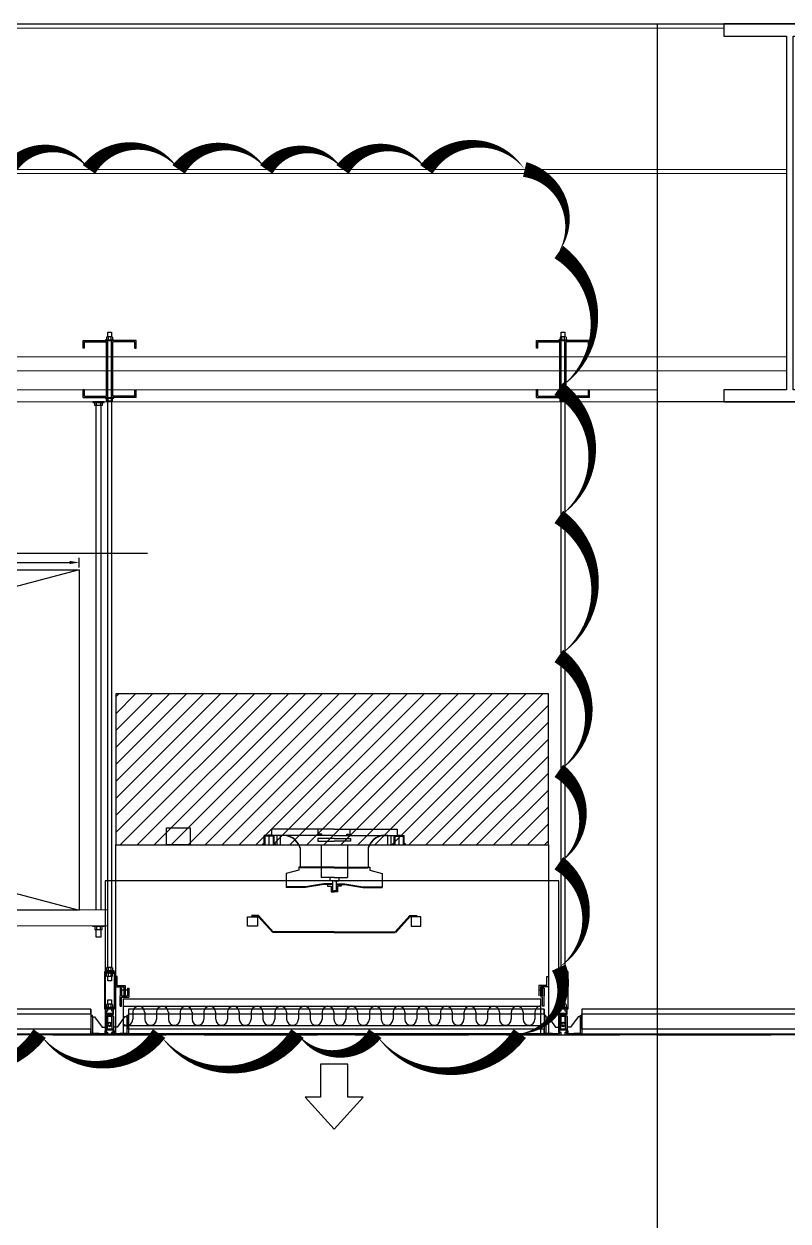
# Model space of a CAD drawing. Extents: x -3080 to 28500, y -1326 to 31609.
# Drawn here: x 2437.3 to 2639.5, y 27036.5 to 27353.3 of the extents above; entities that cross this region are included whole.
import ezdxf
from ezdxf.enums import TextEntityAlignment as Align
from ezdxf.xclip import XClip

# ---------------------------------------------------------------- set-up
doc = ezdxf.new("R2010")
doc.units = 0
doc.header["$LTSCALE"] = 100
doc.header["$XCLIPFRAME"] = 2
for name, pattern in [('188K-SM-07-F10-MECH-CR PIPE-Y2257103$0$AP7P1-SM-08-FNN-300-ARCH-A(6.5)-Y2242201$0$AP6B-SM-08-FNN-300-1.5-ARCH(管橋)-Y2221203$0$14P7-Xfa-Sec-D$0$HIDDEN2', [0.1875, 0.125, -0.0625]), ('188K-SM-07-F10-MECH-CR PIPE-Y2257103$0$X-S-FAB_SL ALL$0$HIDDEN', [0.4, 0.3, -0.1]), ('188K-SM-07-F10-MECH-CR PIPE-Y2257103$0$X-S-FAB_SL ALL$0$Wipeout_Contour', [1, 0, -1])]:
    doc.linetypes.add(name, pattern=pattern)
for name, color, linetype in [('0-xref', 8, 'Continuous'), ('188K-SM-07-F10-MECH-CR PIPE-Y2257103$0$0-dim', 7, 'Continuous'), ('188K-SM-07-F10-MECH-CR PIPE-Y2257103$0$0-FFU', 150, 'Continuous'), ('188K-SM-07-F10-MECH-CR PIPE-Y2257103$0$0-FIRE', 1, 'Continuous'), ('188K-SM-07-F10-MECH-CR PIPE-Y2257103$0$0-Y-MA', 3, 'Continuous'), ('188K-SM-07-F10-MECH-CR PIPE-Y2257103$0$AP7P1-SM-08-FNN-120-A(6.5)-20250208-SMP$0$15P6-SM-08-FNN-320-A(10)-UIS-TCM$0$15P6-SM-08-FNN-320-A(10)-UIS-TCM$0$15P6-SM-08-FNN-320-A(10)-UIS-TCM$0$15P6-SM-08-FNN-320-A(10)-UIS-TCM$0$15P6-SM-08-FNN-320-A(10)-UIS-TCM$0$15$0$E-CBL-EQPM', 230, 'Continuous'), ('188K-SM-07-F10-MECH-CR PIPE-Y2257103$0$AP7P1-SM-08-FNN-120-A(6.5)-20250208-SMP$0$15P6-SM-08-FNN-320-A(10)-UIS-TCM$0$15P6-SM-08-FNN-320-A(10)-UIS-TCM$0$15P6-SM-08-FNN-320-A(10)-UIS-TCM$0$15P6-SM-08-FNN-320-A(10)-UIS-TCM$0$15P6-SM-08-FNN-320-A(10)-UIS-TCM$0$15$0$E-CBL-SUP', 1, 'Continuous'), ('188K-SM-07-F10-MECH-CR PIPE-Y2257103$0$AP7P1-SM-08-FNN-120-A(6.5)-20250208-SMP$0$15P6-SM-08-FNN-320-A(10)-UIS-TCM$0$15P6-SM-08-FNN-320-A(10)-UIS-TCM$0$15P6-SM-08-FNN-320-A(10)-UIS-TCM$0$15P6-SM-08-FNN-320-A(10)-UIS-TCM$0$15P6-SM-08-FNN-320-A(10)-UIS-TCM$0$15$0$M-CMDUCT-TEXT', 3, 'Continuous'), ('188K-SM-07-F10-MECH-CR PIPE-Y2257103$0$AP7P1-SM-08-FNN-300-ARCH-A(6.5)-Y2242201$0$AP6B-SM-07-F45-ARCH-CBracing-Y2221203$0$AP6B-SM-08-FNN-320-8-ARCH-Y2221203$0$K-0-Ceil-Hand', 2, 'Continuous'), ('188K-SM-07-F10-MECH-CR PIPE-Y2257103$0$AP7P1-SM-08-FNN-300-ARCH-A(6.5)-Y2242201$0$AP6B-SM-07-F45-ARCH-CBracing-Y2221203$0$AP6B-SM-08-FNN-320-8-ARCH-Y2221203$0$K-A-SEC-150x65x20', 3, 'Continuous'), ('188K-SM-07-F10-MECH-CR PIPE-Y2257103$0$AP7P1-SM-08-FNN-300-ARCH-A(6.5)-Y2242201$0$K-0-Ceiling Grid', 1, 'Continuous'), ('188K-SM-07-F10-MECH-CR PIPE-Y2257103$0$X-S-FAB_SL ALL$0$ASP_1', 1, 'Continuous'), ('188K-SM-07-F10-MECH-CR PIPE-Y2257103$0$X-S-FAB_SL ALL$0$ASP_8', 8, 'Continuous'), ('188K-SM-07-F10-MECH-CR PIPE-Y2257103$0$X-S-FAB_SL ALL$0$BEAM-S', 2, 'Continuous'), ('188K-SM-07-F10-MECH-CR PIPE-Y2257103$0$X-S-FAB_SL ALL$0$Hattch', 7, 'Continuous'), ('188K-SM-07-F10-MECH-CR PIPE-Y2257103$0$X-S-FAB_SL ALL$0$HID(UP)', 5, '188K-SM-07-F10-MECH-CR PIPE-Y2257103$0$X-S-FAB_SL ALL$0$HIDDEN'), ('188K-SM-07-F10-MECH-CR PIPE-Y2257103$0$X-S-FAB_SL ALL$0$S-BEAM', 7, 'Continuous')]:
    doc.layers.add(name, color=color, linetype=linetype)
doc.styles.add('188K-SM-07-F10-MECH-CR PIPE-Y2257103$0$AP7P1-SM-08-FNN-120-A(6.5)-20250208-SMP$0$15P6-SM-08-FNN-320-A(10)-UIS-TCM$0$15P6-SM-08-FNN-320-A(10)-UIS-TCM$0$15P6-SM-08-FNN-320-A(10)-UIS-TCM$0$15P6-SM-08-FNN-320-A(10)-UIS-TCM$0$15P6-SM-08-FNN-320-A(10)-UIS-TCM$0$15P6-SM-08-FNN-320-A(10)-UIS-TCM$0$15P6-SM-08-FNN-320-A(10)-UIS-TCM$0$15$0$aa-txt', font='simplex.shx', dxfattribs={"width": 0.8, "bigfont": 'CHINA.shx'})
doc.styles.add('188K-SM-07-F10-MECH-CR PIPE-Y2257103$0$Standard', font='', dxfattribs={"width": 0.8})
doc.styles.get('188K-SM-07-F10-MECH-CR PIPE-Y2257103$0$Standard').set_extended_font_data('Microsoft JhengHei')
doc.dimstyles.new('188K-SM-07-F10-MECH-CR PIPE-Y2257103$0$ISO-25', dxfattribs={"dimtxt": 2.5, "dimasz": 2.5, "dimexe": 1.25, "dimexo": 0.625, "dimtad": 1, "dimtxsty": '188K-SM-07-F10-MECH-CR PIPE-Y2257103$0$Standard', "dimcen": 2.5, "dimadec": 0, "dimazin": 0, "dimtfac": 1, "dimtmove": 0, "dimatfit": 3, "dimfxl": 1, "dimarcsym": 0})

# ---------------------------------------------------------------- blocks, each defined once
blk = doc.blocks.new('188K-SM-07-F10-MECH-CR PIPE-Y2257103$0$X-S-FAB_SL ALL$0$剖面元素_1658_3', base_point=(23061.26, -8263.06))
at = {"color": 254, "linetype": '188K-SM-07-F10-MECH-CR PIPE-Y2257103$0$X-S-FAB_SL ALL$0$Wipeout_Contour', "lineweight": 0, "ltscale": 105315.273444}
blk.add_wipeout([(25666.26, -7332.36), (24906.26, -7332.36), (24906.26, -7337.36), (25666.26, -7337.36)], dxfattribs=at).dxf.layer = '188K-SM-07-F10-MECH-CR PIPE-Y2257103$0$X-S-FAB_SL ALL$0$Hattch'
at = {"color": 254, "linetype": '188K-SM-07-F10-MECH-CR PIPE-Y2257103$0$X-S-FAB_SL ALL$0$Wipeout_Contour', "lineweight": 0, "ltscale": 105319.844052}
blk.add_wipeout([(25666.26, -7337.36), (24906.26, -7337.36), (24906.26, -7340.56), (25666.26, -7340.56)], dxfattribs=at).dxf.layer = '188K-SM-07-F10-MECH-CR PIPE-Y2257103$0$X-S-FAB_SL ALL$0$Hattch'
at = {"layer": '188K-SM-07-F10-MECH-CR PIPE-Y2257103$0$X-S-FAB_SL ALL$0$S-BEAM', "color": 8, "lineweight": 0}
for p, q in [((25666.26, -7337.36), (24906.26, -7337.36)), ((25666.26, -7340.56), (24906.26, -7340.56))]:
    blk.add_line(p, q, dxfattribs=at)
blk = doc.blocks.new('188K-SM-07-F10-MECH-CR PIPE-Y2257103$0$X-S-FAB_SL ALL$0$剖面元素_1937_3', base_point=(23061.26, -8263.06))
at = {"color": 254, "linetype": '188K-SM-07-F10-MECH-CR PIPE-Y2257103$0$X-S-FAB_SL ALL$0$Wipeout_Contour', "lineweight": 0, "ltscale": 106124.919202}
blk.add_wipeout([(25700.31, -7328.66), (25296.41, -7328.66), (25296.41, -7332.36), (25700.31, -7332.36)], dxfattribs=at).dxf.layer = '188K-SM-07-F10-MECH-CR PIPE-Y2257103$0$X-S-FAB_SL ALL$0$Hattch'
at = {"layer": '188K-SM-07-F10-MECH-CR PIPE-Y2257103$0$X-S-FAB_SL ALL$0$S-BEAM', "color": 8, "lineweight": 0}
blk.add_line((25296.41, -7332.36), (25700.31, -7332.36), dxfattribs=at)
at = {"color": 254, "linetype": '188K-SM-07-F10-MECH-CR PIPE-Y2257103$0$X-S-FAB_SL ALL$0$Wipeout_Contour', "lineweight": 0, "ltscale": 106068.876291}
blk.add_wipeout([(25282.21, -7280.16), (25282.21, -7328.66), (25700.31, -7328.66), (25700.31, -7280.16)], dxfattribs=at).dxf.layer = '188K-SM-07-F10-MECH-CR PIPE-Y2257103$0$X-S-FAB_SL ALL$0$Hattch'
at = {"layer": '188K-SM-07-F10-MECH-CR PIPE-Y2257103$0$X-S-FAB_SL ALL$0$S-BEAM', "color": 8, "lineweight": 0}
blk.add_line((25296.41, -7328.66), (25700.31, -7328.66), dxfattribs=at)
blk = doc.blocks.new('188K-SM-07-F10-MECH-CR PIPE-Y2257103$0$X-S-FAB_SL ALL$0$A$C2e9ab586')
at = {"layer": '188K-SM-07-F10-MECH-CR PIPE-Y2257103$0$X-S-FAB_SL ALL$0$S-BEAM', "lineweight": 0}
blk.add_blockref('188K-SM-07-F10-MECH-CR PIPE-Y2257103$0$X-S-FAB_SL ALL$0$剖面元素_1658_3', (-28106.39, 285), dxfattribs=at)
at = {"color": 254, "linetype": '188K-SM-07-F10-MECH-CR PIPE-Y2257103$0$X-S-FAB_SL ALL$0$Wipeout_Contour', "lineweight": 0, "ltscale": 105994.807661}
blk.add_wipeout([(-25871.24, 1306.4), (-25483.89, 1306.4), (-25483.89, 1307.5), (-25871.24, 1307.5)], dxfattribs=at).dxf.layer = '188K-SM-07-F10-MECH-CR PIPE-Y2257103$0$X-S-FAB_SL ALL$0$Hattch'
at = {"layer": '188K-SM-07-F10-MECH-CR PIPE-Y2257103$0$X-S-FAB_SL ALL$0$S-BEAM', "lineweight": 0}
blk.add_blockref('188K-SM-07-F10-MECH-CR PIPE-Y2257103$0$X-S-FAB_SL ALL$0$剖面元素_1937_3', (-28106.39, 285), dxfattribs=at)
at = {"color": 254, "linetype": '188K-SM-07-F10-MECH-CR PIPE-Y2257103$0$X-S-FAB_SL ALL$0$Wipeout_Contour', "lineweight": 0, "ltscale": 212017.964357}
blk.add_wipeout([(-25885.44, 1269), (-25467.34, 1269), (-25467.34, 1304.3), (-25483.89, 1304.3), (-25483.89, 1306.4), (-25871.24, 1306.4), (-25871.24, 1303.8), (-25885.44, 1303.8)], dxfattribs=at).dxf.layer = '188K-SM-07-F10-MECH-CR PIPE-Y2257103$0$X-S-FAB_SL ALL$0$Hattch'
at = {"layer": '188K-SM-07-F10-MECH-CR PIPE-Y2257103$0$X-S-FAB_SL ALL$0$S-BEAM', "color": 8, "lineweight": 0}
blk.add_line((-25871.24, 1306.4), (-25483.89, 1306.4), dxfattribs=at)
at = {"color": 254, "linetype": '188K-SM-07-F10-MECH-CR PIPE-Y2257103$0$X-S-FAB_SL ALL$0$Wipeout_Contour', "lineweight": 0, "ltscale": 106041.550581}
blk.add_wipeout([(-25885.44, 1267.9), (-25467.34, 1267.9), (-25467.34, 1269), (-25885.44, 1269)], dxfattribs=at).dxf.layer = '188K-SM-07-F10-MECH-CR PIPE-Y2257103$0$X-S-FAB_SL ALL$0$Hattch'
at = {"layer": '188K-SM-07-F10-MECH-CR PIPE-Y2257103$0$X-S-FAB_SL ALL$0$S-BEAM', "color": 8, "lineweight": 0}
for p, q in [((-25885.44, 1269), (-25467.34, 1269)), ((-25885.44, 1267.9), (-25467.34, 1267.9))]:
    blk.add_line(p, q, dxfattribs=at)
blk = doc.blocks.new('188K-SM-07-F10-MECH-CR PIPE-Y2257103$0$X-S-FAB_SL ALL')
at = {"layer": '188K-SM-07-F10-MECH-CR PIPE-Y2257103$0$X-S-FAB_SL ALL$0$ASP_1'}
blk.add_blockref('188K-SM-07-F10-MECH-CR PIPE-Y2257103$0$X-S-FAB_SL ALL$0$A$C2e9ab586', (23632.864, -73288.977), dxfattribs=at)
blk.add_line((-2728.521, -71981.477), (19076.479, -71981.477), dxfattribs=at)
at = {"layer": '188K-SM-07-F10-MECH-CR PIPE-Y2257103$0$X-S-FAB_SL ALL$0$ASP_8'}
blk.add_line((-1868.521, -72848.977), (-1868.521, -71981.477), dxfattribs=at)
at = {"layer": '188K-SM-07-F10-MECH-CR PIPE-Y2257103$0$X-S-FAB_SL ALL$0$BEAM-S'}
blk.add_lwpolyline([(-1832.671, -71984.677), (-1816.021, -71984.677), (-1816.021, -71981.477), (-1851.021, -71981.477), (-1851.021, -71984.677), (-1834.371, -71984.677), (-1834.371, -72078.277), (-1851.021, -72078.277), (-1851.021, -72081.477), (-1816.021, -72081.477), (-1816.021, -72078.277), (-1832.671, -72078.277)], close=True, dxfattribs=at)
at = {"layer": '188K-SM-07-F10-MECH-CR PIPE-Y2257103$0$X-S-FAB_SL ALL$0$HID(UP)', "linetype": '188K-SM-07-F10-MECH-CR PIPE-Y2257103$0$X-S-FAB_SL ALL$0$HIDDEN'}
blk.add_line((-2628.521, -72248.977), (19076.479, -72248.977), dxfattribs=at)
blk = doc.blocks.new('188K-SM-07-F10-MECH-CR PIPE-Y2257103$0$AP6A-SM-08-FNN-320-A(5)-ARCH-L201201$0$HFFU-22')
at = {"layer": '188K-SM-07-F10-MECH-CR PIPE-Y2257103$0$0-FFU', "color": 8}
for p, q in [((439.6, 541.8), (439.6, 526)), ((605.8, 541.8), (439.6, 541.8)), ((563.6, 528), (563.6, 541.8)), ((605.8, 541.8), (772.1, 541.8)), ((648.1, 528), (648.1, 541.8)), ((772.1, 541.8), (772.1, 526)), ((420.8, 502.8), (420.8, 524.8)), ((605.8, 524.8), (420.8, 524.8)), ((422.8, 500.8), (422.8, 522.8)), ((444.8, 522.8), (422.8, 522.8)), ((439.6, 526), (430.6, 526)), ((430.6, 526), (430.6, 524.8)), ((433.8, 500.8), (433.8, 524.8)), ((444.8, 500.8), (444.8, 522.8)), ((446.8, 502.8), (446.8, 524.8)), ((454.8, 500.8), (454.8, 524.8)), ((463.8, 500.8), (463.8, 524.8)), ((605.8, 517), (562.6, 517)), ((562.6, 517), (562.6, 510)), ((562.6, 510), (605.8, 510)), ((572.6, 528), (563.6, 528)), ((572.6, 524.8), (572.6, 528)), ((605.8, 524.8), (790.8, 524.8)), ((605.8, 517), (649.1, 517)), ((649.1, 510), (605.8, 510)), ((639.1, 528), (648.1, 528)), ((639.1, 524.8), (639.1, 528)), ((649.1, 517), (649.1, 510)), ((747.8, 500.8), (747.8, 524.8)), ((756.8, 500.8), (756.8, 524.8)), ((764.8, 502.8), (764.8, 524.8)), ((766.8, 500.8), (766.8, 522.8)), ((766.8, 522.8), (788.8, 522.8)), ((772.1, 526), (781.1, 526)), ((777.8, 500.8), (777.8, 524.8)), ((781.1, 526), (781.1, 524.8)), ((788.8, 500.8), (788.8, 522.8)), ((790.8, 502.8), (790.8, 524.8)), ((416.8, 500.8), (416.8, 502.8)), ((416.8, 502.8), (420.8, 502.8)), ((450.8, 502.8), (446.8, 502.8)), ((450.8, 500.8), (450.8, 502.8)), ((515.8, 492.2), (515.8, 438.8)), ((695.8, 492.2), (695.8, 438.8)), ((760.8, 500.8), (760.8, 502.8)), ((760.8, 502.8), (764.8, 502.8)), ((794.8, 502.8), (790.8, 502.8)), ((794.8, 500.8), (794.8, 502.8)), ((511.8, 432.8), (478.8, 423.8)), ((511.8, 440.8), (511.8, 432.8)), ((605.8, 440.8), (511.8, 440.8)), ((605.8, 438.8), (515.8, 438.8)), ((605.8, 440.8), (699.8, 440.8)), ((605.8, 438.8), (695.8, 438.8)), ((699.8, 440.8), (699.8, 432.8)), ((699.8, 432.8), (732.8, 423.8))]:
    blk.add_line(p, q, dxfattribs=at)
at = {"layer": '188K-SM-07-F10-MECH-CR PIPE-Y2257103$0$0-FFU'}
for p, q in [((570.8, 500.8), (570.8, 413.8)), ((640.8, 500.8), (640.8, 413.8)), ((478.8, 423.8), (478.8, 386.8)), ((605.8, 413.8), (570.8, 413.8)), ((593.8, 413.8), (593.8, 404.8)), ((605.8, 413.8), (640.8, 413.8)), ((617.8, 413.8), (617.8, 404.8)), ((732.8, 423.8), (732.8, 386.8)), ((529.8, 388.8), (478.8, 388.8)), ((529.8, 386.8), (478.8, 386.8)), ((577.8, 396.8), (529.8, 388.8)), ((578.2, 394.8), (530.2, 386.8)), ((600.8, 396.8), (577.8, 396.8)), ((600.8, 394.8), (577.8, 394.8)), ((587.6, 394.8), (587.6, 391)), ((587.6, 391), (597.6, 391)), ((605.8, 404.8), (593.8, 404.8)), ((597.6, 391), (597.6, 376)), ((600.8, 404.8), (600.8, 378)), ((605.8, 404.8), (617.8, 404.8)), ((610.8, 404.8), (610.8, 378)), ((610.8, 396.8), (633.8, 396.8)), ((610.8, 394.8), (633.8, 394.8)), ((624.1, 391), (614.1, 391)), ((614.1, 391), (614.1, 376)), ((624.1, 394.8), (624.1, 391)), ((633.5, 394.8), (681.5, 386.8)), ((633.8, 396.8), (681.8, 388.8)), ((681.8, 388.8), (732.8, 388.8)), ((681.8, 386.8), (732.8, 386.8)), ((597.6, 378), (605.8, 378)), ((597.6, 376), (605.8, 376)), ((614.1, 378), (605.8, 378)), ((614.1, 376), (605.8, 376)), ((405.6, 312.7), (386.6, 312.7)), ((404.7, 310.7), (386.6, 310.7)), ((443.1, 268.3), (404.7, 310.7)), ((444.6, 269.7), (405.6, 312.7)), ((767.1, 269.7), (806.1, 312.7)), ((768.5, 268.3), (806.9, 310.7)), ((806.1, 312.7), (825.1, 312.7)), ((806.9, 310.7), (825.1, 310.7)), ((605.8, 269.7), (444.6, 269.7)), ((605.8, 267.7), (444.6, 267.7)), ((605.8, 269.7), (767.1, 269.7)), ((605.8, 267.7), (767.1, 267.7)), ((27.5, 151.7), (27.5, 124.3)), ((31.4, 151.7), (27.5, 151.7)), ((31.4, 128.2), (31.4, 151.7)), ((31.4, 128.2), (52.8, 128.2)), ((52.8, 128.2), (52.8, 100.8)), ((1168.6, 128.2), (1147.2, 128.2)), ((1147.2, 128.2), (1147.2, 100.8)), ((1168.6, 151.7), (1172.5, 151.7)), ((1168.6, 128.2), (1168.6, 151.7)), ((1172.5, 151.7), (1172.5, 124.3)), ((27.5, 124.3), (48.8, 124.3)), ((39.1, 120.4), (43, 120.4)), ((39.1, 120.4), (39.1, 100.8)), ((39.1, 73.4), (39.1, 100.8)), ((43, 120.4), (43, 100.8)), ((43, 116.5), (48.8, 116.5)), ((43, 100.8), (58.6, 100.8)), ((43, 73.4), (43, 96.9)), ((43, 96.9), (62.5, 96.9)), ((48.8, 124.3), (48.8, 100.8)), ((52.8, 116.5), (58.6, 116.5)), ((58.6, 120.4), (58.6, 100.8)), ((58.6, 120.4), (62.5, 120.4)), ((62.5, 120.4), (62.5, 96.9)), ((1147.2, 116.5), (1156.4, 116.5)), ((1172.5, 124.3), (1151.2, 124.3)), ((1151.2, 124.3), (1151.2, 100.8)), ((1157, 116.5), (1151.2, 116.5)), ((1156.4, 120.4), (1152.5, 120.4)), ((1152.5, 120.4), (1152.5, 96.9)), ((1157, 96.9), (1152.5, 96.9)), ((1156.4, 120.4), (1156.4, 100.8)), ((1157, 100.8), (1156.4, 100.8)), ((1160.9, 120.4), (1157, 120.4)), ((1157, 120.4), (1157, 100.8)), ((1157, 73.4), (1157, 96.9)), ((1160.9, 120.4), (1160.9, 100.8)), ((1160.9, 73.4), (1160.9, 100.8)), ((39.1, 73.4), (43, 73.4)), ((47.1, 93), (1152.9, 93)), ((47.1, 93), (47.1, 0)), ((47.1, 73), (1152.9, 73)), ((1152.9, 0), (1152.9, 93)), ((1160.9, 73.4), (1157, 73.4)), ((73, 57.4), (73, 38.4)), ((104.3, 57.4), (104.3, 38.4)), ((135.6, 57.4), (135.6, 38.4)), ((166.9, 57.4), (166.9, 38.4)), ((198.2, 57.4), (198.2, 38.4)), ((229.5, 57.4), (229.5, 38.4)), ((260.7, 57.4), (260.7, 38.4)), ((292, 57.4), (292, 38.4)), ((323.3, 57.4), (323.3, 38.4)), ((354.6, 57.4), (354.6, 38.4)), ((385.9, 57.4), (385.9, 38.4)), ((417.2, 57.4), (417.2, 38.4)), ((448.5, 57.4), (448.5, 38.4)), ((479.8, 57.4), (479.8, 38.4)), ((511.1, 57.4), (511.1, 38.4)), ((542.4, 57.4), (542.4, 38.4)), ((573.7, 57.4), (573.7, 38.4)), ((604.9, 57.4), (604.9, 38.4)), ((636.2, 57.4), (636.2, 38.4)), ((667.5, 57.4), (667.5, 38.4)), ((698.8, 57.4), (698.8, 38.4)), ((730.1, 57.4), (730.1, 38.4)), ((761.4, 57.4), (761.4, 38.4)), ((792.7, 57.4), (792.7, 38.4)), ((824, 57.4), (824, 38.4)), ((855.3, 57.4), (855.3, 38.4)), ((886.6, 57.4), (886.6, 38.4)), ((917.9, 57.4), (917.9, 38.4)), ((949.1, 57.4), (949.1, 38.4)), ((980.4, 57.4), (980.4, 38.4)), ((1011.7, 57.4), (1011.7, 38.4)), ((1043, 57.4), (1043, 38.4)), ((1074.3, 57.4), (1074.3, 38.4)), ((1105.6, 57.4), (1105.6, 38.4)), ((1136.9, 57.4), (1136.9, 38.4)), ((47.1, 22.3), (1152.9, 22.3))]:
    blk.add_line(p, q, dxfattribs=at)
at = {"layer": '188K-SM-07-F10-MECH-CR PIPE-Y2257103$0$0-FFU', "color": 8}
blk.add_lwpolyline([(224.4, 544.8), (224.4, 499.8), (161.6, 499.8), (161.6, 544.8)], close=True, dxfattribs=at)
at = {"layer": '188K-SM-07-F10-MECH-CR PIPE-Y2257103$0$0-FFU'}
for points in [[(27.5, 500), (1172.5, 500), (1172.5, 0), (27.5, 0)], [(402.6, 309.7), (402.6, 284.7), (376.6, 284.7), (376.6, 309.7)], [(809.1, 309.7), (809.1, 284.7), (835.1, 284.7), (835.1, 309.7)]]:
    blk.add_lwpolyline(points, close=True, dxfattribs=at)
at = {"layer": '188K-SM-07-F10-MECH-CR PIPE-Y2257103$0$0-FFU', "flags": 128}
blk.add_lwpolyline([(641.8, -167.5), (641.8, -80.6), (569.9, -80.6), (569.9, -167.5), (529.2, -167.5), (605.8, -252), (682.5, -167.5)], close=True, dxfattribs=at)
at = {"layer": '188K-SM-07-F10-MECH-CR PIPE-Y2257103$0$0-FFU', "color": 8}
for centre, start, end in [((471.5, 479.2), 16.4345, 99.5429), ((471.5, 478.2), 16.4345, 99.5429), ((740.2, 479.2), 80.4571, 163.5655), ((740.2, 478.2), 80.4571, 163.5655)]:
    blk.add_arc(centre, 46.2, start, end, dxfattribs=at)
at = {"layer": '188K-SM-07-F10-MECH-CR PIPE-Y2257103$0$0-FFU'}
for centre, start, end in [((88.6, 57.4), 0, 180), ((151.2, 57.4), 0, 180), ((213.8, 57.4), 0, 180), ((276.4, 57.4), 0, 180), ((339, 57.4), 0, 180), ((401.6, 57.4), 0, 180), ((464.1, 57.4), 0, 180), ((526.7, 57.4), 0, 180), ((589.3, 57.4), 0, 180), ((651.9, 57.4), 0, 180), ((714.5, 57.4), 0, 180), ((777, 57.4), 0, 180), ((839.6, 57.4), 0, 180), ((902.2, 57.4), 0, 180), ((964.8, 57.4), 0, 180), ((1027.4, 57.4), 0, 180), ((1090, 57.4), 0, 180), ((1152.5, 57.4), 88.5026, 180), ((57.4, 38.4), 228.8502, 0), ((119.9, 38.4), 180, 0), ((182.5, 38.4), 180, 0), ((245.1, 38.4), 180, 0), ((307.7, 38.4), 180, 0), ((370.3, 38.4), 180, 0), ((432.8, 38.4), 180, 0), ((495.4, 38.4), 180, 0), ((558, 38.4), 180, 0), ((620.6, 38.4), 180, 0), ((683.2, 38.4), 180, 0), ((745.8, 38.4), 180, 0), ((808.3, 38.4), 180, 0), ((870.9, 38.4), 180, 0), ((933.5, 38.4), 180, 0), ((996.1, 38.4), 180, 0), ((1058.7, 38.4), 180, 0), ((1121.2, 38.4), 180, 0)]:
    blk.add_arc(centre, 15.6, start, end, dxfattribs=at)
at = {"layer": 'DefPoints'}
blk.add_lwpolyline([(0, 0), (1200, 0), (1200, 405), (0, 405)], close=True, dxfattribs=at)
blk = doc.blocks.new('188K-SM-07-F10-MECH-CR PIPE-Y2257103$0$A$C5898b841')
h = blk.add_hatch()
h.set_pattern_fill('ANSI31', color=256)
h.paths.add_polyline_path([(-58.39, 50), (56.11, 50), (56.11, 90), (-58.39, 90)])
blk.add_lwpolyline([(-58.39, 50), (56.11, 50), (56.11, 90), (-58.39, 90)], close=True)
at = {"layer": '188K-SM-07-F10-MECH-CR PIPE-Y2257103$0$0-FFU', "xscale": 0.1, "yscale": 0.1, "zscale": 0.1}
blk.add_blockref('188K-SM-07-F10-MECH-CR PIPE-Y2257103$0$AP6A-SM-08-FNN-320-A(5)-ARCH-L201201$0$HFFU-22', (-61.14, 0), dxfattribs=at)
blk = doc.blocks.new('188K-SM-07-F10-MECH-CR PIPE-Y2257103$0$AP7P1-SM-08-FNN-300-ARCH-A(6.5)-Y2242201$0$Ceil-4T')
for p, q in [((0.45, 5.1), (0, 5.1)), ((0, 5.1), (0, 0)), ((0.45, 4.8), (0.45, 5.1)), ((0.45, 4.8), (0.45, 0.33)), ((0.45, 4.8), (1.05, 4.8)), ((1.05, 4.8), (3, 2.05)), ((3.95, 4.8), (3.95, 0.3)), ((4.3, 5.1), (4.25, 5.1)), ((5.75, 5.1), (5.7, 5.1)), ((6.05, 4.8), (6.05, 0.3)), ((8.95, 4.8), (7, 2.05)), ((9.55, 4.8), (8.95, 4.8)), ((9.55, 5.1), (10, 5.1)), ((9.55, 4.8), (9.55, 5.1)), ((9.55, 4.8), (9.55, 0.28)), ((10, 5.1), (10, 0)), ((2.2, 0.33), (0, 0.33)), ((0, 0.25), (2.2, 0.25)), ((2.2, 0), (0, 0)), ((0.6, 0.33), (2.2, 0.33)), ((3, 2.05), (3.95, 2.05)), ((3.95, 1.55), (3.75, 0.88)), ((3.75, 0.88), (3.95, 0.88)), ((3.75, 0.88), (3.75, 0.25)), ((3.95, 0.88), (3.95, 1.55)), ((3.95, 0.88), (3.95, 0.45)), ((7, 2.05), (6.05, 2.05)), ((6.05, 1.55), (6.25, 0.88)), ((6.05, 0.88), (6.05, 1.55)), ((6.25, 0.88), (6.05, 0.88)), ((6.05, 0.88), (6.05, 0.45)), ((6.25, 0.88), (6.25, 0.25)), ((7.8, 0.33), (10, 0.33)), ((10, 0.25), (7.8, 0.25)), ((10, 0), (7.8, 0))]:
    blk.add_line(p, q)
for points in [[(5.58, 0.1), (5.54, 0.1, -0.414214), (5.5, 0.14), (5.5, 0.58, -0.414214), (5.52, 0.6), (5.82, 0.6, 0.414214), (5.84, 0.62), (5.84, 1.2, 0.414214), (5.74, 1.3), (4.26, 1.3, 0.414214), (4.16, 1.2), (4.16, 0.62, 0.414214), (4.18, 0.6), (4.48, 0.6, -0.414214), (4.5, 0.58), (4.5, 0.14, -0.414214), (4.46, 0.1), (4.42, 0.1, 0.414214), (4.4, 0.08), (4.4, 0.04, -0.414214), (4.36, 0), (2.24, 0, -0.414214), (2.2, 0.04), (2.2, 0.25), (2.2, 0.28, -0.414214), (2.25, 0.33), (2.27, 0.33, -0.414214), (2.32, 0.28), (2.32, 0.27, 0.414214), (2.34, 0.25), (3.87, 0.25, 0.414214), (3.97, 0.35), (3.97, 1.48, -0.414214), (3.99, 1.5), (4.2, 1.5, 0.414214), (4.3, 1.6), (4.3, 5.4, 0.414214), (4.2, 5.5), (3.96, 5.5, -0.414214), (3.94, 5.52), (3.94, 6.76, -0.414214), (3.98, 6.8), (4.46, 6.8, -0.414214), (4.5, 6.76), (4.5, 6.42, -0.414214), (4.48, 6.4), (4.18, 6.4, 0.414214), (4.16, 6.38), (4.16, 5.8, 0.414214), (4.26, 5.7), (5.74, 5.7, 0.414214), (5.84, 5.8), (5.84, 6.38, 0.414214), (5.82, 6.4), (5.52, 6.4, -0.414214), (5.5, 6.42), (5.5, 6.76, -0.414214), (5.54, 6.8), (6.02, 6.8, -0.414214), (6.06, 6.76), (6.06, 5.52, -0.414214), (6.04, 5.5), (5.8, 5.5, 0.414214), (5.7, 5.4), (5.7, 1.6, 0.414214), (5.8, 1.5), (6.01, 1.5, -0.414214), (6.03, 1.48), (6.03, 0.35, 0.414214), (6.13, 0.25), (7.66, 0.25, 0.414214), (7.68, 0.27), (7.68, 0.28, -0.414214), (7.73, 0.33), (7.75, 0.33, -0.414214), (7.8, 0.28), (7.8, 0.25), (7.8, 0.04, -0.414214), (7.76, 0), (5.64, 0, -0.414214), (5.6, 0.04), (5.6, 0.08, 0.414214)], [(4.52, 5.5, 0.414214), (4.42, 5.4), (4.42, 5.2, 0.414214), (4.52, 5.1), (5.48, 5.1, 0.414214), (5.58, 5.2), (5.58, 5.4, 0.414214), (5.48, 5.5)], [(5.58, 3.24, -0.684718), (5.41, 3.17, 0.441058), (4.59, 3.17, -0.684718), (4.42, 3.24), (4.42, 4.38), (4.42, 4.8, -0.414214), (4.52, 4.9), (5.48, 4.9, -0.414214), (5.58, 4.8), (5.58, 4.38)], [(5, 1.5), (5.48, 1.5, 0.414214), (5.58, 1.6), (5.58, 2.36, 0.684718), (5.41, 2.43, -0.441058), (4.59, 2.43, 0.684718), (4.42, 2.36), (4.42, 1.6, 0.414214), (4.52, 1.5)]]:
    blk.add_lwpolyline(points, format="xyb", close=True)
blk.add_circle((5, 2.8), 0.375)
for centre, radius, start, end in [((4.25, 4.8), 0.3, 90, 180), ((5.75, 4.8), 0.3, 0, 90), ((3.75, 0.45), 0.2, 270, 0), ((6.25, 0.45), 0.2, 180, 270)]:
    blk.add_arc(centre, radius, start, end)
for p in [(4.54, 5.1), (4.56, 4.9), (4.58, 5.1), (2.2, 0), (2.2, 0), (2.2, 0), (2.2, 0), (2.2, 0), (2.2, 0), (2.2, 0), (2.2, 0), (2.2, 0), (2.2, 0), (2.2, 0), (2.2, 0), (2.2, 0), (2.2, 0), (2.2, 0), (2.2, 0), (2.2, 0), (3.95, 0.35), (3.97, 0.41), (4.16, 0.64), (5.84, 0.65), (5.85, 0.67), (6.03, 0.41), (6.05, 0.35), (7.8, 0)]:
    blk.add_point(p)
blk = doc.blocks.new('188K-SM-07-F10-MECH-CR PIPE-Y2257103$0$AP7P1-SM-08-FNN-300-ARCH-A(6.5)-Y2242201$0$AP6B-SM-07-F45-ARCH-CBracing-Y2221203$0$AP6B-SM-08-FNN-320-8-ARCH-Y2221203$0$Cap-3')
for p, q in [((-8, 2.8), (-11, 2)), ((-11, 2), (-11, 0)), ((-11, 2), (11, 2)), ((-11, 0), (11, 0)), ((-8, 9.2), (-8, 2.8)), ((0, 10), (-6, 10)), ((-4, 9.2), (-4, 2.8)), ((6, 10), (0, 10)), ((4, 2.8), (4, 9.2)), ((8, 9.2), (8, 2.8)), ((8, 2.8), (11, 2)), ((11, 2), (11, 0))]:
    blk.add_line(p, q)
for centre, radius, start, end in [((-6, 7.1), 2.9, 46.3972, 133.6028), ((-6, 4.9), 2.9, 226.3972, 313.6028), ((0, -0.4), 10.4, 67.3801, 112.6199), ((0, 12.4), 10.4, 247.3801, 292.6199), ((6, 7.1), 2.9, 46.3972, 133.6028), ((6, 4.9), 2.9, 226.3972, 313.6028)]:
    blk.add_arc(centre, radius, start, end)
blk = doc.blocks.new('188K-SM-07-F10-MECH-CR PIPE-Y2257103$0$AP7P1-SM-08-FNN-300-ARCH-A(6.5)-Y2242201$0$AP6B-SM-07-F45-ARCH-CBracing-Y2221203$0$AP6B-SM-08-FNN-320-8-ARCH-Y2221203$0$Sec-2LC150x65')
for p, q in [((2, 7), (0, 7)), ((0, 7, 0), (0, 0.5, 0)), ((2, 6.68), (0.32, 6.68)), ((0.32, 6.68, 0), (0.32, 0.82, 0)), ((15, 7), (13, 7)), ((14.68, 6.68), (13, 6.68)), ((14.68, 6.68, 0), (14.68, 0.82, 0)), ((15, 7, 0), (15, 0.5, 0)), ((15, 0.5), (0, 0.5)), ((14.68, 0.82), (0.32, 0.82)), ((15, -0.5), (0, -0.5)), ((0, -7, 0), (0, -0.5, 0)), ((14.68, -0.82), (0.32, -0.82)), ((0.32, -6.68, 0), (0.32, -0.82, 0)), ((14.68, -6.68, 0), (14.68, -0.82, 0)), ((15, -7, 0), (15, -0.5, 0)), ((2, -7), (0, -7)), ((2, -6.68), (0.32, -6.68)), ((14.68, -6.68), (13, -6.68)), ((15, -7), (13, -7))]:
    blk.add_line(p, q)
at = {"elevation": 0}
for points in [[(0, 7), (0, 0.5)], [(2, 6.68), (2, 7)], [(13, 6.68), (13, 7)], [(0, -7), (0, -0.5)], [(2, -6.68), (2, -7)], [(13, -6.68), (13, -7)]]:
    blk.add_lwpolyline(points, dxfattribs=at)
blk = doc.blocks.new('188K-SM-07-F10-MECH-CR PIPE-Y2257103$0$AP7P1-SM-08-FNN-300-ARCH-A(6.5)-Y2242201$0$cg-1')
blk.add_lwpolyline([(0, 68), (0, 0), (1100, 0), (1100, 2.8), (0, 2.8), (0, 15.2), (1100, 15.2), (1100, 55.7), (0, 55.7), (0, 68), (1100, 68), (1100, 0)])
blk = doc.blocks.new('188K-SM-07-F10-MECH-CR PIPE-Y2257103$0$A$C101bd692')
at = {"layer": '188K-SM-07-F10-MECH-CR PIPE-Y2257103$0$AP7P1-SM-08-FNN-300-ARCH-A(6.5)-Y2242201$0$AP6B-SM-07-F45-ARCH-CBracing-Y2221203$0$AP6B-SM-08-FNN-320-8-ARCH-Y2221203$0$K-0-Ceil-Hand', "elevation": 0}
blk.add_lwpolyline([(60.48, 187.2), (59.53, 187.2), (59.53, 188.4), (60.48, 188.4)], close=True, dxfattribs=at)
at = {"layer": '188K-SM-07-F10-MECH-CR PIPE-Y2257103$0$AP7P1-SM-08-FNN-300-ARCH-A(6.5)-Y2242201$0$AP6B-SM-07-F45-ARCH-CBracing-Y2221203$0$AP6B-SM-08-FNN-320-8-ARCH-Y2221203$0$K-0-Ceil-Hand'}
for points in [[(60.48, 171.2), (60.47, 20.3), (59.52, 20.3), (59.52, 171.2)], [(58.75, 19), (61.25, 19)], [(59.52, 16.8), (59.52, 18), (60.48, 18), (60.48, 16.8), (59.52, 16.8)], [(59.52, 18), (60.48, 18)], [(60.48, 16.8), (59.52, 16.8)], [(61.25, 9.6), (58.75, 9.6)]]:
    blk.add_lwpolyline(points, dxfattribs=at)
for points in [[(58.75, 19.3), (61.25, 19.3), (61.25, 9.3), (58.75, 9.3)], [(60.48, 10.6), (59.52, 10.6), (59.52, 11.8), (60.48, 11.8)]]:
    blk.add_lwpolyline(points, close=True, dxfattribs=at)
at = {"layer": '188K-SM-07-F10-MECH-CR PIPE-Y2257103$0$AP7P1-SM-08-FNN-300-ARCH-A(6.5)-Y2242201$0$AP6B-SM-07-F45-ARCH-CBracing-Y2221203$0$AP6B-SM-08-FNN-320-8-ARCH-Y2221203$0$K-0-Ceil-Hand', "xscale": 0.09999999999854492, "yscale": 0.09999999999854492, "zscale": 0.09999999999854492}
for p in [(60, 186.2), (60, 19.3), (60, 19.3), (60, 9.63), (60, 9.6)]:
    blk.add_blockref('188K-SM-07-F10-MECH-CR PIPE-Y2257103$0$AP7P1-SM-08-FNN-300-ARCH-A(6.5)-Y2242201$0$AP6B-SM-07-F45-ARCH-CBracing-Y2221203$0$AP6B-SM-08-FNN-320-8-ARCH-Y2221203$0$Cap-3', p, dxfattribs=at)
at = {"layer": '188K-SM-07-F10-MECH-CR PIPE-Y2257103$0$AP7P1-SM-08-FNN-300-ARCH-A(6.5)-Y2242201$0$AP6B-SM-07-F45-ARCH-CBracing-Y2221203$0$AP6B-SM-08-FNN-320-8-ARCH-Y2221203$0$K-0-Ceil-Hand', "yscale": 0.09999999999854484, "rotation": 180}
for p, xscale, zscale in [((60, 171.2), -0.09999999999854484, 0.1), ((60, 19), 0.09999999999854484, 0.09999999999854484), ((60, 19), 0.09999999999854484, 0.09999999999854484)]:
    blk.add_blockref('188K-SM-07-F10-MECH-CR PIPE-Y2257103$0$AP7P1-SM-08-FNN-300-ARCH-A(6.5)-Y2242201$0$AP6B-SM-07-F45-ARCH-CBracing-Y2221203$0$AP6B-SM-08-FNN-320-8-ARCH-Y2221203$0$Cap-3', p, dxfattribs=dict(at, xscale=xscale, zscale=zscale))
at = {"layer": '188K-SM-07-F10-MECH-CR PIPE-Y2257103$0$AP7P1-SM-08-FNN-300-ARCH-A(6.5)-Y2242201$0$AP6B-SM-07-F45-ARCH-CBracing-Y2221203$0$AP6B-SM-08-FNN-320-8-ARCH-Y2221203$0$K-A-SEC-150x65x20', "rotation": 270}
blk.add_blockref('188K-SM-07-F10-MECH-CR PIPE-Y2257103$0$AP7P1-SM-08-FNN-300-ARCH-A(6.5)-Y2242201$0$AP6B-SM-07-F45-ARCH-CBracing-Y2221203$0$AP6B-SM-08-FNN-320-8-ARCH-Y2221203$0$Sec-2LC150x65', (60, 186.2), dxfattribs=at)
at = {"layer": '188K-SM-07-F10-MECH-CR PIPE-Y2257103$0$AP7P1-SM-08-FNN-300-ARCH-A(6.5)-Y2242201$0$K-0-Ceiling Grid', "xscale": -0.09999999999854481, "yscale": 0.09999999999854481, "zscale": 0.09999999999854481}
blk.add_blockref('188K-SM-07-F10-MECH-CR PIPE-Y2257103$0$AP7P1-SM-08-FNN-300-ARCH-A(6.5)-Y2242201$0$cg-1', (55, 2.5), dxfattribs=at)
at = {"layer": '188K-SM-07-F10-MECH-CR PIPE-Y2257103$0$AP7P1-SM-08-FNN-300-ARCH-A(6.5)-Y2242201$0$K-0-Ceiling Grid', "xscale": -1}
blk.add_blockref('188K-SM-07-F10-MECH-CR PIPE-Y2257103$0$AP7P1-SM-08-FNN-300-ARCH-A(6.5)-Y2242201$0$Ceil-4T', (65, 2.5), dxfattribs=at)
blk = doc.blocks.new('*D1669')
at = {"layer": '188K-SM-07-F10-MECH-CR PIPE-Y2257103$0$AP7P1-SM-08-FNN-120-A(6.5)-20250208-SMP$0$15P6-SM-08-FNN-320-A(10)-UIS-TCM$0$15P6-SM-08-FNN-320-A(10)-UIS-TCM$0$15P6-SM-08-FNN-320-A(10)-UIS-TCM$0$15P6-SM-08-FNN-320-A(10)-UIS-TCM$0$15P6-SM-08-FNN-320-A(10)-UIS-TCM$0$15$0$E-CBL-SUP', "color": 0, "lineweight": -2, "transparency": 16777216}
for p, q in [((2115.04, -72125.32), (2115.04, -72122.73)), ((2117.54, -72123.98), (2452.54, -72123.98)), ((2455.04, -72125.32), (2455.04, -72122.73))]:
    blk.add_line(p, q, dxfattribs=at)
at = {"layer": '188K-SM-07-F10-MECH-CR PIPE-Y2257103$0$AP7P1-SM-08-FNN-120-A(6.5)-20250208-SMP$0$15P6-SM-08-FNN-320-A(10)-UIS-TCM$0$15P6-SM-08-FNN-320-A(10)-UIS-TCM$0$15P6-SM-08-FNN-320-A(10)-UIS-TCM$0$15P6-SM-08-FNN-320-A(10)-UIS-TCM$0$15P6-SM-08-FNN-320-A(10)-UIS-TCM$0$15$0$E-CBL-SUP', "color": 0, "transparency": 16777216}
for points in [[(2117.54, -72123.56), (2117.54, -72124.39), (2115.04, -72123.98)], [(2452.54, -72123.56), (2452.54, -72124.39), (2455.04, -72123.98)]]:
    blk.add_solid(points, dxfattribs=at)
at = {"layer": 'DefPoints', "color": 0, "transparency": 16777216}
for p in [(2455.04, -72123.98), (2115.04, -72125.94), (2455.04, -72125.94)]:
    blk.add_point(p, dxfattribs=at)
at = {"layer": '188K-SM-07-F10-MECH-CR PIPE-Y2257103$0$AP7P1-SM-08-FNN-120-A(6.5)-20250208-SMP$0$15P6-SM-08-FNN-320-A(10)-UIS-TCM$0$15P6-SM-08-FNN-320-A(10)-UIS-TCM$0$15P6-SM-08-FNN-320-A(10)-UIS-TCM$0$15P6-SM-08-FNN-320-A(10)-UIS-TCM$0$15P6-SM-08-FNN-320-A(10)-UIS-TCM$0$15$0$E-CBL-SUP', "color": 0, "transparency": 16777216, "insert": (2285.04, -72122.07), "char_height": 2.5, "attachment_point": 5, "style": '188K-SM-07-F10-MECH-CR PIPE-Y2257103$0$Standard'}
blk.add_mtext('340', dxfattribs=at)
blk = doc.blocks.new('*D1670')
at = {"layer": '188K-SM-07-F10-MECH-CR PIPE-Y2257103$0$AP7P1-SM-08-FNN-120-A(6.5)-20250208-SMP$0$15P6-SM-08-FNN-320-A(10)-UIS-TCM$0$15P6-SM-08-FNN-320-A(10)-UIS-TCM$0$15P6-SM-08-FNN-320-A(10)-UIS-TCM$0$15P6-SM-08-FNN-320-A(10)-UIS-TCM$0$15P6-SM-08-FNN-320-A(10)-UIS-TCM$0$15$0$E-CBL-SUP', "color": 0, "lineweight": -2, "transparency": 16777216}
for p, q in [((2285.67, -72125.94), (2302.15, -72125.94)), ((2300.9, -72128.44), (2300.9, -72213.44)), ((2285.67, -72215.94), (2302.15, -72215.94))]:
    blk.add_line(p, q, dxfattribs=at)
at = {"layer": '188K-SM-07-F10-MECH-CR PIPE-Y2257103$0$AP7P1-SM-08-FNN-120-A(6.5)-20250208-SMP$0$15P6-SM-08-FNN-320-A(10)-UIS-TCM$0$15P6-SM-08-FNN-320-A(10)-UIS-TCM$0$15P6-SM-08-FNN-320-A(10)-UIS-TCM$0$15P6-SM-08-FNN-320-A(10)-UIS-TCM$0$15P6-SM-08-FNN-320-A(10)-UIS-TCM$0$15$0$E-CBL-SUP', "color": 0, "transparency": 16777216}
for points in [[(2300.48, -72128.44), (2301.32, -72128.44), (2300.9, -72125.94)], [(2300.48, -72213.44), (2301.32, -72213.44), (2300.9, -72215.94)]]:
    blk.add_solid(points, dxfattribs=at)
at = {"layer": 'DefPoints', "color": 0, "transparency": 16777216}
for p in [(2285.04, -72125.94), (2285.04, -72215.94), (2300.9, -72215.94)]:
    blk.add_point(p, dxfattribs=at)
at = {"layer": '188K-SM-07-F10-MECH-CR PIPE-Y2257103$0$AP7P1-SM-08-FNN-120-A(6.5)-20250208-SMP$0$15P6-SM-08-FNN-320-A(10)-UIS-TCM$0$15P6-SM-08-FNN-320-A(10)-UIS-TCM$0$15P6-SM-08-FNN-320-A(10)-UIS-TCM$0$15P6-SM-08-FNN-320-A(10)-UIS-TCM$0$15P6-SM-08-FNN-320-A(10)-UIS-TCM$0$15$0$E-CBL-SUP', "color": 0, "transparency": 16777216, "insert": (2299, -72170.94), "char_height": 2.5, "attachment_point": 5, "rotation": 90, "style": '188K-SM-07-F10-MECH-CR PIPE-Y2257103$0$Standard'}
blk.add_mtext('90', dxfattribs=at)
blk = doc.blocks.new('188K-SM-07-F10-MECH-CR PIPE-Y2257103$0$SFAAA')
at = {"layer": '188K-SM-07-F10-MECH-CR PIPE-Y2257103$0$0-Y-MA'}
for p, q in [((2115.043, -72125.945), (2455.043, -72215.945)), ((2455.043, -72125.945), (2115.043, -72215.945))]:
    blk.add_line(p, q, dxfattribs=at)
blk.add_lwpolyline([(2115.043, -72125.945), (2455.043, -72125.945), (2455.043, -72215.945), (2115.043, -72215.945)], close=True, dxfattribs=at)
at = {"layer": '188K-SM-07-F10-MECH-CR PIPE-Y2257103$0$AP7P1-SM-08-FNN-120-A(6.5)-20250208-SMP$0$15P6-SM-08-FNN-320-A(10)-UIS-TCM$0$15P6-SM-08-FNN-320-A(10)-UIS-TCM$0$15P6-SM-08-FNN-320-A(10)-UIS-TCM$0$15P6-SM-08-FNN-320-A(10)-UIS-TCM$0$15P6-SM-08-FNN-320-A(10)-UIS-TCM$0$15$0$E-CBL-EQPM'}
blk.add_line((2458.623, -72220.322), (2458.623, -72220.122), dxfattribs=at)
at = {"layer": '188K-SM-07-F10-MECH-CR PIPE-Y2257103$0$AP7P1-SM-08-FNN-120-A(6.5)-20250208-SMP$0$15P6-SM-08-FNN-320-A(10)-UIS-TCM$0$15P6-SM-08-FNN-320-A(10)-UIS-TCM$0$15P6-SM-08-FNN-320-A(10)-UIS-TCM$0$15P6-SM-08-FNN-320-A(10)-UIS-TCM$0$15P6-SM-08-FNN-320-A(10)-UIS-TCM$0$15$0$E-CBL-SUP'}
for p, q in [((2108.377, -72081.388), (2108.377, -72081.588)), ((2111.377, -72081.388), (2108.377, -72081.388)), ((2108.377, -72081.588), (2111.377, -72081.588)), ((2108.877, -72082.388), (2108.877, -72081.588)), ((2108.877, -72081.588), (2110.877, -72081.588)), ((2110.877, -72082.388), (2108.877, -72082.388)), ((2109.277, -72082.388), (2109.277, -72215.905)), ((2110.477, -72082.388), (2109.277, -72082.388)), ((2109.377, -72082.388), (2109.377, -72081.588)), ((2110.377, -72081.588), (2110.377, -72082.388)), ((2110.477, -72215.905), (2110.477, -72082.388)), ((2110.877, -72081.588), (2110.877, -72082.388)), ((2111.377, -72081.588), (2111.377, -72081.388)), ((2458.623, -72081.477), (2458.623, -72081.677)), ((2461.623, -72081.477), (2458.623, -72081.477)), ((2458.623, -72081.677), (2461.623, -72081.677)), ((2459.123, -72082.477), (2459.123, -72081.677)), ((2459.123, -72081.677), (2461.123, -72081.677)), ((2461.123, -72082.477), (2459.123, -72082.477)), ((2459.523, -72215.995), (2459.523, -72082.477)), ((2460.723, -72082.477), (2459.523, -72082.477)), ((2459.623, -72082.477), (2459.623, -72081.677)), ((2460.623, -72081.677), (2460.623, -72082.477)), ((2460.723, -72082.477), (2460.723, -72215.995)), ((2461.123, -72081.677), (2461.123, -72082.477)), ((2461.623, -72081.677), (2461.623, -72081.477)), ((2108.377, -72220.033), (2108.377, -72220.233)), ((2111.377, -72220.033), (2108.377, -72220.033)), ((2108.377, -72220.233), (2111.377, -72220.233)), ((2108.877, -72221.033), (2108.877, -72220.233)), ((2108.877, -72220.233), (2110.877, -72220.233)), ((2109.377, -72221.033), (2109.377, -72220.233)), ((2110.377, -72220.233), (2110.377, -72221.033)), ((2110.877, -72220.233), (2110.877, -72221.033)), ((2111.377, -72220.233), (2111.377, -72220.033)), ((2458.623, -72220.122), (2461.623, -72220.122)), ((2461.623, -72220.322), (2458.623, -72220.322)), ((2461.123, -72220.322), (2459.123, -72220.322)), ((2459.123, -72220.322), (2459.123, -72221.122)), ((2459.623, -72220.322), (2459.623, -72221.122)), ((2460.623, -72221.122), (2460.623, -72220.322)), ((2461.123, -72221.122), (2461.123, -72220.322)), ((2461.623, -72220.122), (2461.623, -72220.322)), ((2110.877, -72221.033), (2108.877, -72221.033)), ((2109.277, -72221.033), (2109.277, -72223.033)), ((2110.477, -72221.033), (2109.277, -72221.033)), ((2109.277, -72223.033), (2110.477, -72223.033)), ((2110.477, -72223.033), (2110.477, -72221.033)), ((2459.123, -72221.122), (2461.123, -72221.122)), ((2459.523, -72223.122), (2459.523, -72221.122)), ((2459.523, -72221.122), (2460.723, -72221.122)), ((2460.723, -72223.122), (2459.523, -72223.122)), ((2460.723, -72221.122), (2460.723, -72223.122))]:
    blk.add_line(p, q, dxfattribs=at)
blk.add_lwpolyline([(2107.377, -72220.033), (2462.623, -72220.122), (2462.623, -72215.995), (2107.377, -72215.905)], close=True, dxfattribs=at)
at = {"layer": '188K-SM-07-F10-MECH-CR PIPE-Y2257103$0$AP7P1-SM-08-FNN-120-A(6.5)-20250208-SMP$0$15P6-SM-08-FNN-320-A(10)-UIS-TCM$0$15P6-SM-08-FNN-320-A(10)-UIS-TCM$0$15P6-SM-08-FNN-320-A(10)-UIS-TCM$0$15P6-SM-08-FNN-320-A(10)-UIS-TCM$0$15P6-SM-08-FNN-320-A(10)-UIS-TCM$0$15$0$M-CMDUCT-TEXT', "style": '188K-SM-07-F10-MECH-CR PIPE-Y2257103$0$AP7P1-SM-08-FNN-120-A(6.5)-20250208-SMP$0$15P6-SM-08-FNN-320-A(10)-UIS-TCM$0$15P6-SM-08-FNN-320-A(10)-UIS-TCM$0$15P6-SM-08-FNN-320-A(10)-UIS-TCM$0$15P6-SM-08-FNN-320-A(10)-UIS-TCM$0$15P6-SM-08-FNN-320-A(10)-UIS-TCM$0$15P6-SM-08-FNN-320-A(10)-UIS-TCM$0$15P6-SM-08-FNN-320-A(10)-UIS-TCM$0$15$0$aa-txt', "width": 0.8}
blk.add_text('SA 3400X900', height=5, dxfattribs=at).set_placement((2283.241, -72210.232), align=Align.MIDDLE)
at = {"layer": '188K-SM-07-F10-MECH-CR PIPE-Y2257103$0$AP7P1-SM-08-FNN-120-A(6.5)-20250208-SMP$0$15P6-SM-08-FNN-320-A(10)-UIS-TCM$0$15P6-SM-08-FNN-320-A(10)-UIS-TCM$0$15P6-SM-08-FNN-320-A(10)-UIS-TCM$0$15P6-SM-08-FNN-320-A(10)-UIS-TCM$0$15P6-SM-08-FNN-320-A(10)-UIS-TCM$0$15$0$E-CBL-SUP'}
dim = blk.add_linear_dim(base=(2455.043, -72123.977), p1=(2115.043, -72125.945), p2=(2455.043, -72125.945), dimstyle='188K-SM-07-F10-MECH-CR PIPE-Y2257103$0$ISO-25', dxfattribs=at)
dim.commit()
dim.dimension.update_dxf_attribs({"geometry": '*D1669', "text_midpoint": (2285.043, -72122.075)})
dim = blk.add_linear_dim(base=(2300.898, -72215.945), p1=(2285.043, -72125.945), p2=(2285.043, -72215.945), angle=90, dimstyle='188K-SM-07-F10-MECH-CR PIPE-Y2257103$0$ISO-25', dxfattribs=at)
dim.commit()
dim.dimension.update_dxf_attribs({"geometry": '*D1670', "text_midpoint": (2298.997, -72170.945)})
blk = doc.blocks.new('188K-SM-07-F10-MECH-CR PIPE-Y2257103')
at = {"layer": '188K-SM-07-F10-MECH-CR PIPE-Y2257103$0$0-FIRE', "linetype": '188K-SM-07-F10-MECH-CR PIPE-Y2257103$0$AP7P1-SM-08-FNN-300-ARCH-A(6.5)-Y2242201$0$AP6B-SM-08-FNN-300-1.5-ARCH(管橋)-Y2221203$0$14P7-Xfa-Sec-D$0$HIDDEN2', "ltscale": 50}
blk.add_lwpolyline([(23537.5, 27253.286), (1845, 27253.286), (1845, 27213.286), (23537.5, 27213.286)], close=True, dxfattribs=at)
ref = blk.add_blockref('188K-SM-07-F10-MECH-CR PIPE-Y2257103$0$X-S-FAB_SL ALL', (4473.521, 99334.763))
XClip(ref).set_block_clipping_path([(-7553.4648570136, -75341.9369645483), (24026.2025623869, -67725.7696244382)])
blk.add_lwpolyline([(2404.738, 27086.136, 0, 4, 0.5205671), (2441.473, 27086.136, 0, 4, 0.5205671), (2473.106, 27086.136, 0, 4, 0.5205671), (2509.718, 27086.136, 0, 4, 0.5205671), (2530.287, 27086.136, 0, 4, 0.5205671), (2568.547, 27086.136, 0, 4, 0.5205671), (2578.865, 27103.597, 0, 4, 0.5205671), (2578.865, 27131.21, 0, 4, 0.5205671), (2578.865, 27155.656, 0, 4, 0.5205671), (2578.865, 27186.056, 0, 4, 0.5205671), (2578.865, 27222.859, 0, 4, 0.5205671), (2578.865, 27256.79, 0, 4, 0.5205671), (2578.865, 27292.938, 0, 4, 0.5205671), (2569.839, 27314.786, 0, 4, 0.5205671), (2543.81, 27314.786, 0, 4, 0.5205671), (2521.653, 27314.786, 0, 4, 0.5205671), (2501.453, 27314.786, 0, 4, 0.5205671), (2478.275, 27314.786, 0, 4, 0.5205671), (2454.544, 27314.786, 0, 4, 0.5205671), (2433.353, 27314.786, 0, 4, 0.5205671)], format="xyseb")
for name, p in [('188K-SM-07-F10-MECH-CR PIPE-Y2257103$0$A$C101bd692', (2400, 27083.286)), ('188K-SM-07-F10-MECH-CR PIPE-Y2257103$0$A$C101bd692', (2520, 27083.286)), ('188K-SM-07-F10-MECH-CR PIPE-Y2257103$0$A$C101bd692', (2640, 27083.286)), ('188K-SM-07-F10-MECH-CR PIPE-Y2257103$0$SFAAA', (-3.071, 99334.763))]:
    blk.add_blockref(name, p)
at = {"layer": '188K-SM-07-F10-MECH-CR PIPE-Y2257103$0$0-dim'}
blk.add_blockref('188K-SM-07-F10-MECH-CR PIPE-Y2257103$0$A$C5898b841', (2520, 27086.07), dxfattribs=at)

msp = doc.modelspace()

# ---------------------------------------------------------------- block references
at = {"layer": '0-xref'}
msp.add_blockref('188K-SM-07-F10-MECH-CR PIPE-Y2257103', (0, 0), dxfattribs=at)

doc.saveas('drawing.dxf')
